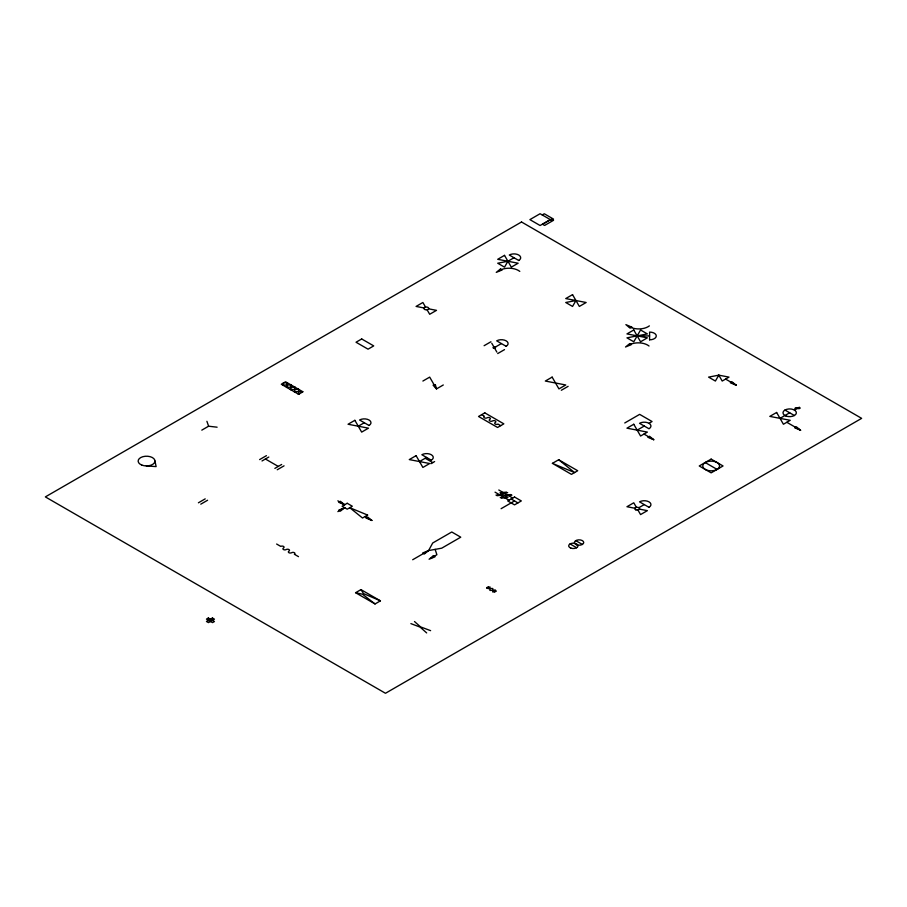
<?xml version="1.0" encoding="UTF-8"?>
<svg xmlns="http://www.w3.org/2000/svg" width="907" height="907" viewBox="0 0 907 907"><rect width="100%" height="100%" fill="white"/><g stroke="black" fill="none" stroke-linecap="round" stroke-linejoin="round"><path stroke-width="1.36" d="M428.58 550.572L432.718 542.987L451.765 531.99L460.756 537.182L441.709 548.179L428.58 550.572L422.628 553.021L424.329 554.007L428.58 550.572L412.685 559.744M507.92 261.261L504.519 267.146L497.716 263.223L507.92 261.261L514.008 257.747M495.641 590.911L495.392 590.026L492.807 590.049L492.784 588.496L490.131 588.507L489.95 586.886L486.844 588.246L489.882 588.836L489.939 590.423L492.558 590.366L492.784 592.033L495.675 590.933M344.66 507.705L340.408 511.14L338.708 510.153L344.66 507.705L337.858 511.627M542.25 214.948L544.291 213.769L553.542 219.109L551.501 220.288L540.096 213.723L529.892 219.619L540.096 225.514L550.3 219.619M201.808 430.133L208.61 426.211L217.113 427.197M298.664 394.273L302.938 391.801L285.58 381.779L281.295 384.239L298.664 394.273L298.596 389.296M259.629 459.588L266.431 455.665M262.01 460.971L268.812 457.037M198.406 502.795L205.209 498.861M200.787 504.167L207.59 500.245M422.889 381.042L429.691 377.119L436.494 388.899L443.296 384.976M484.111 345.703L490.914 341.769M274.866 468.386L281.669 464.463M277.247 469.769L284.05 465.835M358.265 426.211L364.297 422.73M494.315 347.664L501.412 343.572M497.716 353.549L504.519 349.626M419.488 461.561L426.585 457.457M430.927 463.692L434.623 461.561M561.32 390.271L568.122 386.348M552.408 463.364L558.667 459.747L577.714 470.744L571.455 474.361L552.408 463.364L574.585 472.558L558.667 459.747M624.753 422.968L639.65 414.363L652.065 421.528L648.993 423.308A6.689 3.866 0 0 0 639.526 423.308L648.993 428.773A6.689 3.866 0 0 0 648.993 423.308M355.578 592.713L360.952 589.607L380.418 600.842L375.045 603.949L355.578 592.713L362.505 594.221L375.045 603.949M501.118 508.68L514.53 500.936M637.168 430.133L644.265 426.041M431.199 558.02L436.879 554.733L435.145 549.37M486.64 587.736L488.385 586.727M780.02 418.354L789.68 412.776M794.407 410.043L799.373 407.186M638.868 507.705L644.265 504.587M494.372 592.203L496.118 591.194M499.961 492.807L506.65 492.104M500.981 493.397L507.671 492.694M495.982 495.109L502.659 494.406M497.002 495.698L503.691 494.995M504.224 495.267L510.913 494.564M505.244 495.857L511.933 495.154M500.245 497.569L506.922 496.866M501.265 498.158L507.954 497.455M283.812 382.788L287.338 382.788M282.633 385.01L291.181 385.01M286.476 387.232L295.036 387.232M290.331 389.454L298.879 389.454M294.174 391.677L302.723 391.677M298.029 393.899L299.31 393.899M637.168 335.885L649.582 335.953M146.322 465.926L156.117 466.595L154.95 460.937M795.87 407.697L800.382 408.048M794.77 408.331L799.282 408.683M424.011 307.949L416.086 306.43L422.889 302.496L425.53 307.076M428.569 308.822L436.494 310.353L429.691 314.276L427.05 309.706M634.889 508.249L626.964 506.718L633.766 502.795L636.408 507.364M639.446 509.122L647.371 510.652L640.569 514.575L637.927 510.006M430.61 630.648L420.531 626.873L414.488 621.533M410.882 623.619L420.111 627.111L426.664 632.927M736.257 385.237L730.305 382.777L732.006 381.802L736.257 385.237L725.6 379.081M800.598 430.235L794.645 427.787L796.346 426.8L800.598 430.235L786.822 422.288M653.766 439.725L647.813 437.265L649.514 436.29L653.766 439.725L643.97 434.068M344.66 504.757L338.708 502.308L340.408 501.322L344.66 504.757L337.858 500.834M371.87 520.471L365.918 518.01L367.618 517.035L371.87 520.471L365.067 516.537M380.418 600.842L363.571 593.609L360.952 589.607M784.94 410.043L794.407 415.508M705.192 462.536L717.097 469.407M493.465 347.166L495.165 348.152M481.662 414.658L484.383 416.234A1.927 1.111 0 0 0 484.383 417.81A1.927 1.111 0 0 0 487.104 417.81A1.927 1.111 0 0 1 489.825 417.81A1.927 1.111 0 0 1 489.825 419.374A1.927 1.111 0 0 0 489.825 420.95A1.927 1.111 0 0 0 492.546 420.95A1.927 1.111 0 0 1 495.267 420.95A1.927 1.111 0 0 1 495.267 422.515A1.927 1.111 0 0 0 495.267 424.091A1.927 1.111 0 0 0 497.988 424.091L500.709 425.655M498.793 489.995L512.738 498.045M511.129 498.975L517.931 502.897M495.041 492.161L508.986 500.222M575.775 540.629L582.362 544.438M425.202 458.262L432.775 462.627M570.05 543.928L576.637 547.737M265.411 459.01L278.268 466.425M276.635 544.03L280.762 546.411A1.927 1.111 0 0 1 283.483 546.411A1.927 1.111 0 0 1 283.483 547.987A1.927 1.111 0 0 0 283.483 549.551A1.927 1.111 0 0 0 286.204 549.551A1.927 1.111 0 0 1 288.925 549.551A1.927 1.111 0 0 1 288.925 551.127A1.927 1.111 0 0 0 288.925 552.703A1.927 1.111 0 0 0 291.646 552.703A1.927 1.111 0 0 1 294.367 552.703A1.927 1.111 0 0 1 294.367 554.268L298.494 556.649M210.526 619.107L212.533 620.263M208.361 620.365L210.367 621.522M491.764 343.243L496.866 352.086M206.909 421.302L208.61 426.211M294.752 387.074L294.752 392.005M290.909 384.851L290.909 389.783M287.054 382.629L287.054 387.561M283.211 383.139L283.211 385.35M649.378 325.885A13.322 7.687 0 0 1 629.05 326.52M628.732 345.148A13.322 7.687 0 0 1 649.038 346.009M499.485 270.524A13.322 7.687 0 0 1 519.79 271.386M575.945 300.534L572.544 306.43L565.741 302.496L575.945 300.534M640.569 329.989L633.766 341.769L626.964 337.846L647.371 333.912L640.569 329.989M718.798 375.158L715.396 381.042L708.594 377.119L718.798 375.158L729.001 377.119L722.199 381.042L718.798 375.158M500.517 268.948L496.265 272.383L502.217 269.935L500.517 268.948M629.764 343.572L625.513 347.007L631.465 344.547L629.764 343.572M433.342 555.798L429.09 559.234L435.043 556.785L433.342 555.798M521.525 221.988L45.35 496.9L385.475 693.277L861.65 418.354L521.525 221.988M551.501 219.109L542.567 224.267L544.608 225.446L553.542 220.288L551.501 219.109M504.519 255.366L497.716 259.3L518.124 263.223L511.321 267.146L504.519 255.366M361.7 338.957L356.032 342.234L368.049 349.172L373.718 345.896L361.7 338.957M354.864 420.315L348.061 424.249L368.469 428.172L361.666 432.106L354.864 420.315M572.544 294.639L565.741 298.573L586.149 302.496L579.346 306.43L572.544 294.639M484.792 412.855L478.533 416.472L497.58 427.469L503.839 423.852L484.792 412.855M416.086 455.665L409.284 459.588L429.691 463.522L422.889 467.445L416.086 455.665M552.136 377.119L545.334 381.042L565.741 384.976L558.939 388.899L552.136 377.119M633.766 329.989L626.964 333.912L647.371 337.846L640.569 341.769L633.766 329.989M347.211 503.283L342.109 506.231L347.211 509.178L352.313 506.231L347.211 503.283M367.618 515.063L362.517 518.01L349.762 507.705L367.618 515.063M208.361 618.007L206.445 619.107L212.533 622.621L214.449 621.522L208.361 618.007M212.442 618.007L206.445 621.465L208.451 622.621L214.449 619.164L212.442 618.007M633.766 424.249L626.964 428.172L647.371 432.106L640.569 436.029L633.766 424.249M514.53 497.013L507.727 500.936L514.53 504.87L521.332 500.936L514.53 497.013M776.619 412.47L769.816 416.392L790.224 420.315L783.421 424.249L776.619 412.47M711.145 459.101L699.24 465.971L711.145 472.853L723.049 465.971L711.145 459.101M631.76 327.144L630.025 328.107L625.887 324.627L631.76 327.144M435.349 384.727L433.07 385.169L436.494 388.899L435.349 384.727M518.736 260.479L509.281 255.014A6.689 3.866 0 0 1 518.736 255.014A6.689 3.866 0 0 1 518.736 260.479M506.14 346.304L496.673 340.839A6.689 3.866 0 0 1 506.14 340.839A6.689 3.866 0 0 1 506.14 346.304M648.993 507.319L639.526 501.854A6.689 3.866 0 0 1 648.993 501.854A6.689 3.866 0 0 1 648.993 507.319M431.313 460.189L421.846 454.724A6.689 3.866 0 0 1 431.313 454.724A6.689 3.866 0 0 1 431.313 460.189M369.024 425.462L359.569 419.998A6.689 3.866 0 0 1 369.024 419.998A6.689 3.866 0 0 1 369.024 425.462M649.582 339.819L649.582 332.087A6.689 3.866 0 0 1 656.283 335.953A6.689 3.866 0 0 1 649.582 339.819M141.821 465.087A8.412 4.864 0 0 0 154.938 461.414A8.412 4.864 0 0 0 142.864 456.697A8.412 4.864 0 0 0 141.821 465.087M571.013 548.168A4.66 2.687 0 0 0 578.008 545.833A4.66 2.687 0 0 0 571.013 543.508A4.66 2.687 0 0 0 571.013 548.168M576.739 544.858A4.66 2.687 0 0 0 583.734 542.533A4.66 2.687 0 0 0 576.739 540.198A4.66 2.687 0 0 0 576.739 544.858M635.818 509.836A2.404 1.383 0 0 0 639.571 508.782A2.404 1.383 0 0 0 636.113 507.432A2.404 1.383 0 0 0 635.818 509.836M706.428 469.996A8.412 4.864 0 0 0 719.546 466.323A8.412 4.864 0 0 0 707.471 461.606A8.412 4.864 0 0 0 706.428 469.996M493.657 348.243A1.202 0.692 0 0 0 495.517 347.698A1.202 0.692 0 0 0 493.771 347.041A1.202 0.692 0 0 0 493.657 348.243M424.941 309.536A2.404 1.383 0 0 0 428.694 308.482A2.404 1.383 0 0 0 425.236 307.144A2.404 1.383 0 0 0 424.941 309.536M785.927 415.984A6.689 3.866 0 0 0 796.346 413.059A6.689 3.866 0 0 0 786.754 409.306A6.689 3.866 0 0 0 785.927 415.984"/></g></svg>
